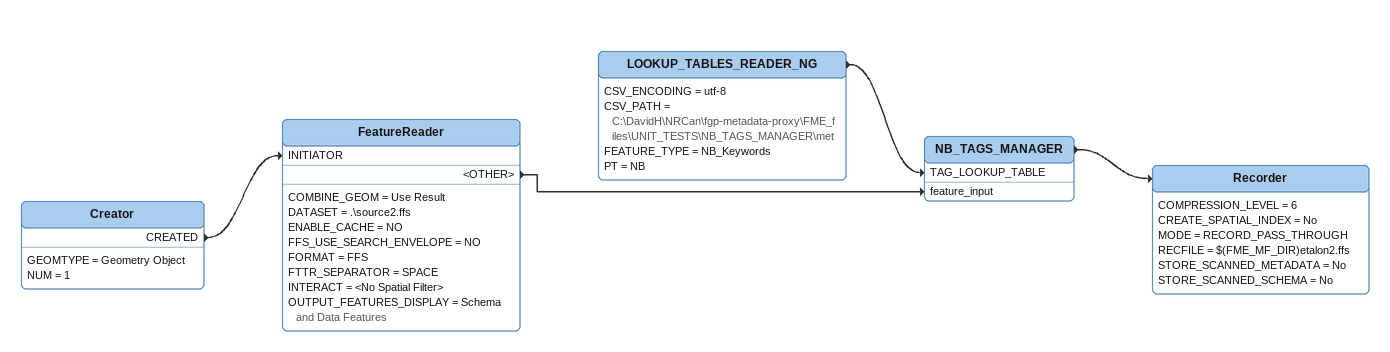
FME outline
Creator
    GEOMTYPE = Geometry Object
    NUM = 1
    CREATED -> FeatureReader [INITIATOR]
FeatureReader
    COMBINE_GEOM = Use Result
    DATASET = .\source2.ffs
    ENABLE_CACHE = NO
    FFS_USE_SEARCH_ENVELOPE = NO
    FORMAT = FFS
    FTTR_SEPARATOR = SPACE
    INTERACT = <No Spatial Filter>
    OUTPUT_FEATURES_DISPLAY = Schema and Data Features
    <OTHER> -> NB_TAGS_MANAGER [feature_input]
LOOKUP_TABLES_READER_NG
    CSV_ENCODING = utf-8
    CSV_PATH = C:\DavidH\NRCan\fgp-metadata-proxy\FME_files\UNIT_TESTS\NB_TAGS_MANAGER\met
    FEATURE_TYPE = NB_Keywords
    PT = NB
    -> NB_TAGS_MANAGER [TAG_LOOKUP_TABLE]
NB_TAGS_MANAGER
    -> Recorder
Recorder
    COMPRESSION_LEVEL = 6
    CREATE_SPATIAL_INDEX = No
    MODE = RECORD_PASS_THROUGH
    RECFILE = $(FME_MF_DIR)etalon2.ffs
    STORE_SCANNED_METADATA = No
    STORE_SCANNED_SCHEMA = No
